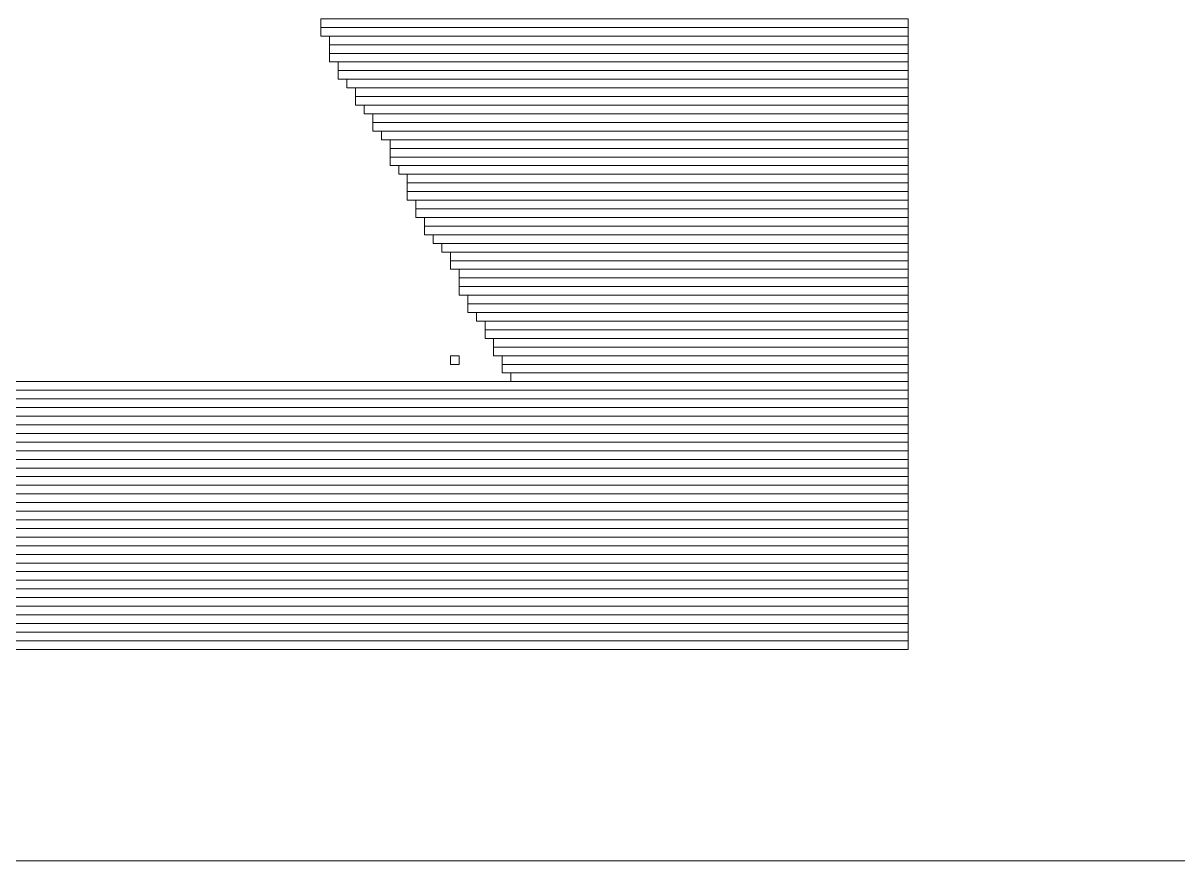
# Model space of a CAD drawing. Header units: millimetres. Extents: x -86 to 67, y -55 to 52.
# Drawn here: x -27.799 to -24.402, y -55.259 to -52.796 of the extents above; entities that cross this region are included whole.
import ezdxf

# ---------------------------------------------------------------- set-up
doc = ezdxf.new("R2010")
doc.units = ezdxf.units.MM
doc.header["$MEASUREMENT"] = 0
doc.layers.add('BG_OUTLINE', color=7, linetype='Continuous')
doc.layers.add('MA_PEN3', color=7, linetype='Continuous')

msp = doc.modelspace()

# ---------------------------------------------------------------- linework, layer by layer
at = {"layer": 'BG_OUTLINE', "color": 3, "lineweight": 9}
msp.add_open_spline([(-60.0926, 34.7331), (-60.0926, 34.7331), (63.7724, 34.7331), (63.7724, 34.7331), (63.7724, 34.7331), (64.585, 34.7336), (65.3646, 34.4113), (65.9396, 33.837), (65.9396, 33.837), (66.5146, 33.2627), (66.8379, 32.4797), (66.8384, 31.667), (66.8384, 31.667), (66.8384, 31.667), (66.8412, -52.28), (66.8412, -52.28), (66.8412, -52.28), (66.8412, -52.28), (66.8384, -52.1933), (66.8384, -52.1933), (66.8384, -52.1933), (66.8389, -53.006), (66.5166, -53.7856), (65.9424, -54.3606), (65.9424, -54.3606), (65.3681, -54.9356), (64.585, -55.2589), (63.7724, -55.2594), (63.7724, -55.2594), (63.7724, -55.2594), (-60.1869, -55.2594), (-60.1869, -55.2594), (-60.1869, -55.2594), (-60.1869, -55.2594), (-60.0853, -55.2518), (-60.0853, -55.2518), (-60.0853, -55.2518), (-60.8979, -55.2523), (-61.6775, -54.9299), (-62.2525, -54.3557), (-62.2525, -54.3557), (-62.8275, -53.7814), (-63.1508, -52.9984), (-63.1513, -52.1857), (-63.1513, -52.1857), (-63.1513, -52.1857), (-63.1587, 31.667), (-63.1587, 31.667), (-63.1587, 31.667), (-63.1592, 32.4797), (-62.8369, 33.2593), (-62.2626, 33.8343), (-62.2626, 33.8343), (-61.6883, 34.4093), (-60.9053, 34.7326), (-60.0926, 34.7331)], degree=3, knots=[0, 0, 0, 0, 0.071429, 0.071429, 0.071429, 0.071429, 0.142857, 0.142857, 0.142857, 0.142857, 0.214286, 0.214286, 0.214286, 0.214286, 0.285714, 0.285714, 0.285714, 0.285714, 0.357143, 0.357143, 0.357143, 0.357143, 0.428571, 0.428571, 0.428571, 0.428571, 0.5, 0.5, 0.5, 0.5, 0.571429, 0.571429, 0.571429, 0.571429, 0.642857, 0.642857, 0.642857, 0.642857, 0.714286, 0.714286, 0.714286, 0.714286, 0.785714, 0.785714, 0.785714, 0.785714, 0.857143, 0.857143, 0.857143, 0.857143, 0.928571, 0.928571, 0.928571, 0.928571, 1, 1, 1, 1], dxfattribs=at)
at = {"layer": 'MA_PEN3', "color": 5, "lineweight": 9}
for points in [[(-26.923, -52.8088), (-26.923, -52.8088), (-26.923, -52.7834), (-26.923, -52.7834), (-26.923, -52.7834), (-26.923, -52.7834), (-25.1958, -52.7834), (-25.1958, -52.7834), (-25.1958, -52.7834), (-25.1958, -52.7834), (-25.1958, -52.8088), (-25.1958, -52.8088), (-25.1958, -52.8088), (-25.1958, -52.8088), (-26.923, -52.8088), (-26.923, -52.8088)], [(-26.923, -52.8342), (-26.923, -52.8342), (-26.923, -52.8088), (-26.923, -52.8088), (-26.923, -52.8088), (-26.923, -52.8088), (-25.1958, -52.8088), (-25.1958, -52.8088), (-25.1958, -52.8088), (-25.1958, -52.8088), (-25.1958, -52.8342), (-25.1958, -52.8342), (-25.1958, -52.8342), (-25.1958, -52.8342), (-26.923, -52.8342), (-26.923, -52.8342)], [(-26.8976, -52.8596), (-26.8976, -52.8596), (-26.8976, -52.8342), (-26.8976, -52.8342), (-26.8976, -52.8342), (-26.8976, -52.8342), (-25.1958, -52.8342), (-25.1958, -52.8342), (-25.1958, -52.8342), (-25.1958, -52.8342), (-25.1958, -52.8596), (-25.1958, -52.8596), (-25.1958, -52.8596), (-25.1958, -52.8596), (-26.8976, -52.8596), (-26.8976, -52.8596)], [(-26.8976, -52.885), (-26.8976, -52.885), (-26.8976, -52.8596), (-26.8976, -52.8596), (-26.8976, -52.8596), (-26.8976, -52.8596), (-25.1958, -52.8596), (-25.1958, -52.8596), (-25.1958, -52.8596), (-25.1958, -52.8596), (-25.1958, -52.885), (-25.1958, -52.885), (-25.1958, -52.885), (-25.1958, -52.885), (-26.8976, -52.885), (-26.8976, -52.885)], [(-26.8976, -52.9104), (-26.8976, -52.9104), (-26.8976, -52.885), (-26.8976, -52.885), (-26.8976, -52.885), (-26.8976, -52.885), (-25.1958, -52.885), (-25.1958, -52.885), (-25.1958, -52.885), (-25.1958, -52.885), (-25.1958, -52.9104), (-25.1958, -52.9104), (-25.1958, -52.9104), (-25.1958, -52.9104), (-26.8976, -52.9104), (-26.8976, -52.9104)], [(-26.8722, -52.9358), (-26.8722, -52.9358), (-26.8722, -52.9104), (-26.8722, -52.9104), (-26.8722, -52.9104), (-26.8722, -52.9104), (-25.1958, -52.9104), (-25.1958, -52.9104), (-25.1958, -52.9104), (-25.1958, -52.9104), (-25.1958, -52.9358), (-25.1958, -52.9358), (-25.1958, -52.9358), (-25.1958, -52.9358), (-26.8722, -52.9358), (-26.8722, -52.9358)], [(-26.8722, -52.9612), (-26.8722, -52.9612), (-26.8722, -52.9358), (-26.8722, -52.9358), (-26.8722, -52.9358), (-26.8722, -52.9358), (-25.1958, -52.9358), (-25.1958, -52.9358), (-25.1958, -52.9358), (-25.1958, -52.9358), (-25.1958, -52.9612), (-25.1958, -52.9612), (-25.1958, -52.9612), (-25.1958, -52.9612), (-26.8722, -52.9612), (-26.8722, -52.9612)], [(-26.8468, -52.9866), (-26.8468, -52.9866), (-26.8468, -52.9612), (-26.8468, -52.9612), (-26.8468, -52.9612), (-26.8468, -52.9612), (-25.1958, -52.9612), (-25.1958, -52.9612), (-25.1958, -52.9612), (-25.1958, -52.9612), (-25.1958, -52.9866), (-25.1958, -52.9866), (-25.1958, -52.9866), (-25.1958, -52.9866), (-26.8468, -52.9866), (-26.8468, -52.9866)], [(-26.8214, -53.012), (-26.8214, -53.012), (-26.8214, -52.9866), (-26.8214, -52.9866), (-26.8214, -52.9866), (-26.8214, -52.9866), (-25.1958, -52.9866), (-25.1958, -52.9866), (-25.1958, -52.9866), (-25.1958, -52.9866), (-25.1958, -53.012), (-25.1958, -53.012), (-25.1958, -53.012), (-25.1958, -53.012), (-26.8214, -53.012), (-26.8214, -53.012)], [(-26.8214, -53.0374), (-26.8214, -53.0374), (-26.8214, -53.012), (-26.8214, -53.012), (-26.8214, -53.012), (-26.8214, -53.012), (-25.1958, -53.012), (-25.1958, -53.012), (-25.1958, -53.012), (-25.1958, -53.012), (-25.1958, -53.0374), (-25.1958, -53.0374), (-25.1958, -53.0374), (-25.1958, -53.0374), (-26.8214, -53.0374), (-26.8214, -53.0374)], [(-26.796, -53.0628), (-26.796, -53.0628), (-26.796, -53.0374), (-26.796, -53.0374), (-26.796, -53.0374), (-26.796, -53.0374), (-25.1958, -53.0374), (-25.1958, -53.0374), (-25.1958, -53.0374), (-25.1958, -53.0374), (-25.1958, -53.0628), (-25.1958, -53.0628), (-25.1958, -53.0628), (-25.1958, -53.0628), (-26.796, -53.0628), (-26.796, -53.0628)], [(-26.7706, -53.0882), (-26.7706, -53.0882), (-26.7706, -53.0628), (-26.7706, -53.0628), (-26.7706, -53.0628), (-26.7706, -53.0628), (-25.1958, -53.0628), (-25.1958, -53.0628), (-25.1958, -53.0628), (-25.1958, -53.0628), (-25.1958, -53.0882), (-25.1958, -53.0882), (-25.1958, -53.0882), (-25.1958, -53.0882), (-26.7706, -53.0882), (-26.7706, -53.0882)], [(-26.7706, -53.1136), (-26.7706, -53.1136), (-26.7706, -53.0882), (-26.7706, -53.0882), (-26.7706, -53.0882), (-26.7706, -53.0882), (-25.1958, -53.0882), (-25.1958, -53.0882), (-25.1958, -53.0882), (-25.1958, -53.0882), (-25.1958, -53.1136), (-25.1958, -53.1136), (-25.1958, -53.1136), (-25.1958, -53.1136), (-26.7706, -53.1136), (-26.7706, -53.1136)], [(-26.7452, -53.139), (-26.7452, -53.139), (-26.7452, -53.1136), (-26.7452, -53.1136), (-26.7452, -53.1136), (-26.7452, -53.1136), (-25.1958, -53.1136), (-25.1958, -53.1136), (-25.1958, -53.1136), (-25.1958, -53.1136), (-25.1958, -53.139), (-25.1958, -53.139), (-25.1958, -53.139), (-25.1958, -53.139), (-26.7452, -53.139), (-26.7452, -53.139)], [(-26.7198, -53.1644), (-26.7198, -53.1644), (-26.7198, -53.139), (-26.7198, -53.139), (-26.7198, -53.139), (-26.7198, -53.139), (-25.1958, -53.139), (-25.1958, -53.139), (-25.1958, -53.139), (-25.1958, -53.139), (-25.1958, -53.1644), (-25.1958, -53.1644), (-25.1958, -53.1644), (-25.1958, -53.1644), (-26.7198, -53.1644), (-26.7198, -53.1644)], [(-26.7198, -53.1898), (-26.7198, -53.1898), (-26.7198, -53.1644), (-26.7198, -53.1644), (-26.7198, -53.1644), (-26.7198, -53.1644), (-25.1958, -53.1644), (-25.1958, -53.1644), (-25.1958, -53.1644), (-25.1958, -53.1644), (-25.1958, -53.1898), (-25.1958, -53.1898), (-25.1958, -53.1898), (-25.1958, -53.1898), (-26.7198, -53.1898), (-26.7198, -53.1898)], [(-26.7198, -53.2152), (-26.7198, -53.2152), (-26.7198, -53.1898), (-26.7198, -53.1898), (-26.7198, -53.1898), (-26.7198, -53.1898), (-25.1958, -53.1898), (-25.1958, -53.1898), (-25.1958, -53.1898), (-25.1958, -53.1898), (-25.1958, -53.2152), (-25.1958, -53.2152), (-25.1958, -53.2152), (-25.1958, -53.2152), (-26.7198, -53.2152), (-26.7198, -53.2152)], [(-26.6944, -53.2406), (-26.6944, -53.2406), (-26.6944, -53.2152), (-26.6944, -53.2152), (-26.6944, -53.2152), (-26.6944, -53.2152), (-25.1958, -53.2152), (-25.1958, -53.2152), (-25.1958, -53.2152), (-25.1958, -53.2152), (-25.1958, -53.2406), (-25.1958, -53.2406), (-25.1958, -53.2406), (-25.1958, -53.2406), (-26.6944, -53.2406), (-26.6944, -53.2406)], [(-26.669, -53.266), (-26.669, -53.266), (-26.669, -53.2406), (-26.669, -53.2406), (-26.669, -53.2406), (-26.669, -53.2406), (-25.1958, -53.2406), (-25.1958, -53.2406), (-25.1958, -53.2406), (-25.1958, -53.2406), (-25.1958, -53.266), (-25.1958, -53.266), (-25.1958, -53.266), (-25.1958, -53.266), (-26.669, -53.266), (-26.669, -53.266)], [(-26.669, -53.2914), (-26.669, -53.2914), (-26.669, -53.266), (-26.669, -53.266), (-26.669, -53.266), (-26.669, -53.266), (-25.1958, -53.266), (-25.1958, -53.266), (-25.1958, -53.266), (-25.1958, -53.266), (-25.1958, -53.2914), (-25.1958, -53.2914), (-25.1958, -53.2914), (-25.1958, -53.2914), (-26.669, -53.2914), (-26.669, -53.2914)], [(-26.669, -53.3168), (-26.669, -53.3168), (-26.669, -53.2914), (-26.669, -53.2914), (-26.669, -53.2914), (-26.669, -53.2914), (-25.1958, -53.2914), (-25.1958, -53.2914), (-25.1958, -53.2914), (-25.1958, -53.2914), (-25.1958, -53.3168), (-25.1958, -53.3168), (-25.1958, -53.3168), (-25.1958, -53.3168), (-26.669, -53.3168), (-26.669, -53.3168)], [(-26.6436, -53.3422), (-26.6436, -53.3422), (-26.6436, -53.3168), (-26.6436, -53.3168), (-26.6436, -53.3168), (-26.6436, -53.3168), (-25.1958, -53.3168), (-25.1958, -53.3168), (-25.1958, -53.3168), (-25.1958, -53.3168), (-25.1958, -53.3422), (-25.1958, -53.3422), (-25.1958, -53.3422), (-25.1958, -53.3422), (-26.6436, -53.3422), (-26.6436, -53.3422)], [(-26.6436, -53.3676), (-26.6436, -53.3676), (-26.6436, -53.3422), (-26.6436, -53.3422), (-26.6436, -53.3422), (-26.6436, -53.3422), (-25.1958, -53.3422), (-25.1958, -53.3422), (-25.1958, -53.3422), (-25.1958, -53.3422), (-25.1958, -53.3676), (-25.1958, -53.3676), (-25.1958, -53.3676), (-25.1958, -53.3676), (-26.6436, -53.3676), (-26.6436, -53.3676)], [(-26.6182, -53.393), (-26.6182, -53.393), (-26.6182, -53.3676), (-26.6182, -53.3676), (-26.6182, -53.3676), (-26.6182, -53.3676), (-25.1958, -53.3676), (-25.1958, -53.3676), (-25.1958, -53.3676), (-25.1958, -53.3676), (-25.1958, -53.393), (-25.1958, -53.393), (-25.1958, -53.393), (-25.1958, -53.393), (-26.6182, -53.393), (-26.6182, -53.393)], [(-26.6182, -53.4184), (-26.6182, -53.4184), (-26.6182, -53.393), (-26.6182, -53.393), (-26.6182, -53.393), (-26.6182, -53.393), (-25.1958, -53.393), (-25.1958, -53.393), (-25.1958, -53.393), (-25.1958, -53.393), (-25.1958, -53.4184), (-25.1958, -53.4184), (-25.1958, -53.4184), (-25.1958, -53.4184), (-26.6182, -53.4184), (-26.6182, -53.4184)], [(-26.5928, -53.4438), (-26.5928, -53.4438), (-26.5928, -53.4184), (-26.5928, -53.4184), (-26.5928, -53.4184), (-26.5928, -53.4184), (-25.1958, -53.4184), (-25.1958, -53.4184), (-25.1958, -53.4184), (-25.1958, -53.4184), (-25.1958, -53.4438), (-25.1958, -53.4438), (-25.1958, -53.4438), (-25.1958, -53.4438), (-26.5928, -53.4438), (-26.5928, -53.4438)], [(-26.5674, -53.4692), (-26.5674, -53.4692), (-26.5674, -53.4438), (-26.5674, -53.4438), (-26.5674, -53.4438), (-26.5674, -53.4438), (-25.1958, -53.4438), (-25.1958, -53.4438), (-25.1958, -53.4438), (-25.1958, -53.4438), (-25.1958, -53.4692), (-25.1958, -53.4692), (-25.1958, -53.4692), (-25.1958, -53.4692), (-26.5674, -53.4692), (-26.5674, -53.4692)], [(-26.542, -53.4946), (-26.542, -53.4946), (-26.542, -53.4692), (-26.542, -53.4692), (-26.542, -53.4692), (-26.542, -53.4692), (-25.1958, -53.4692), (-25.1958, -53.4692), (-25.1958, -53.4692), (-25.1958, -53.4692), (-25.1958, -53.4946), (-25.1958, -53.4946), (-25.1958, -53.4946), (-25.1958, -53.4946), (-26.542, -53.4946), (-26.542, -53.4946)], [(-26.542, -53.52), (-26.542, -53.52), (-26.542, -53.4946), (-26.542, -53.4946), (-26.542, -53.4946), (-26.542, -53.4946), (-25.1958, -53.4946), (-25.1958, -53.4946), (-25.1958, -53.4946), (-25.1958, -53.4946), (-25.1958, -53.52), (-25.1958, -53.52), (-25.1958, -53.52), (-25.1958, -53.52), (-26.542, -53.52), (-26.542, -53.52)], [(-26.5166, -53.5454), (-26.5166, -53.5454), (-26.5166, -53.52), (-26.5166, -53.52), (-26.5166, -53.52), (-26.5166, -53.52), (-25.1958, -53.52), (-25.1958, -53.52), (-25.1958, -53.52), (-25.1958, -53.52), (-25.1958, -53.5454), (-25.1958, -53.5454), (-25.1958, -53.5454), (-25.1958, -53.5454), (-26.5166, -53.5454), (-26.5166, -53.5454)], [(-26.5166, -53.5708), (-26.5166, -53.5708), (-26.5166, -53.5454), (-26.5166, -53.5454), (-26.5166, -53.5454), (-26.5166, -53.5454), (-25.1958, -53.5454), (-25.1958, -53.5454), (-25.1958, -53.5454), (-25.1958, -53.5454), (-25.1958, -53.5708), (-25.1958, -53.5708), (-25.1958, -53.5708), (-25.1958, -53.5708), (-26.5166, -53.5708), (-26.5166, -53.5708)], [(-26.5166, -53.5962), (-26.5166, -53.5962), (-26.5166, -53.5708), (-26.5166, -53.5708), (-26.5166, -53.5708), (-26.5166, -53.5708), (-25.1958, -53.5708), (-25.1958, -53.5708), (-25.1958, -53.5708), (-25.1958, -53.5708), (-25.1958, -53.5962), (-25.1958, -53.5962), (-25.1958, -53.5962), (-25.1958, -53.5962), (-26.5166, -53.5962), (-26.5166, -53.5962)], [(-26.4912, -53.6216), (-26.4912, -53.6216), (-26.4912, -53.5962), (-26.4912, -53.5962), (-26.4912, -53.5962), (-26.4912, -53.5962), (-25.1958, -53.5962), (-25.1958, -53.5962), (-25.1958, -53.5962), (-25.1958, -53.5962), (-25.1958, -53.6216), (-25.1958, -53.6216), (-25.1958, -53.6216), (-25.1958, -53.6216), (-26.4912, -53.6216), (-26.4912, -53.6216)], [(-26.4912, -53.647), (-26.4912, -53.647), (-26.4912, -53.6216), (-26.4912, -53.6216), (-26.4912, -53.6216), (-26.4912, -53.6216), (-25.1958, -53.6216), (-25.1958, -53.6216), (-25.1958, -53.6216), (-25.1958, -53.6216), (-25.1958, -53.647), (-25.1958, -53.647), (-25.1958, -53.647), (-25.1958, -53.647), (-26.4912, -53.647), (-26.4912, -53.647)], [(-26.4658, -53.6724), (-26.4658, -53.6724), (-26.4658, -53.647), (-26.4658, -53.647), (-26.4658, -53.647), (-26.4658, -53.647), (-25.1958, -53.647), (-25.1958, -53.647), (-25.1958, -53.647), (-25.1958, -53.647), (-25.1958, -53.6724), (-25.1958, -53.6724), (-25.1958, -53.6724), (-25.1958, -53.6724), (-26.4658, -53.6724), (-26.4658, -53.6724)], [(-26.4404, -53.6978), (-26.4404, -53.6978), (-26.4404, -53.6724), (-26.4404, -53.6724), (-26.4404, -53.6724), (-26.4404, -53.6724), (-25.1958, -53.6724), (-25.1958, -53.6724), (-25.1958, -53.6724), (-25.1958, -53.6724), (-25.1958, -53.6978), (-25.1958, -53.6978), (-25.1958, -53.6978), (-25.1958, -53.6978), (-26.4404, -53.6978), (-26.4404, -53.6978)], [(-26.4404, -53.7232), (-26.4404, -53.7232), (-26.4404, -53.6978), (-26.4404, -53.6978), (-26.4404, -53.6978), (-26.4404, -53.6978), (-25.1958, -53.6978), (-25.1958, -53.6978), (-25.1958, -53.6978), (-25.1958, -53.6978), (-25.1958, -53.7232), (-25.1958, -53.7232), (-25.1958, -53.7232), (-25.1958, -53.7232), (-26.4404, -53.7232), (-26.4404, -53.7232)], [(-26.415, -53.7486), (-26.415, -53.7486), (-26.415, -53.7232), (-26.415, -53.7232), (-26.415, -53.7232), (-26.415, -53.7232), (-25.1958, -53.7232), (-25.1958, -53.7232), (-25.1958, -53.7232), (-25.1958, -53.7232), (-25.1958, -53.7486), (-25.1958, -53.7486), (-25.1958, -53.7486), (-25.1958, -53.7486), (-26.415, -53.7486), (-26.415, -53.7486)], [(-26.542, -53.7994), (-26.542, -53.7994), (-26.542, -53.774), (-26.542, -53.774), (-26.542, -53.774), (-26.542, -53.774), (-26.5166, -53.774), (-26.5166, -53.774), (-26.5166, -53.774), (-26.5166, -53.774), (-26.5166, -53.7994), (-26.5166, -53.7994), (-26.5166, -53.7994), (-26.5166, -53.7994), (-26.542, -53.7994), (-26.542, -53.7994)], [(-26.415, -53.774), (-26.415, -53.774), (-26.415, -53.7486), (-26.415, -53.7486), (-26.415, -53.7486), (-26.415, -53.7486), (-25.1958, -53.7486), (-25.1958, -53.7486), (-25.1958, -53.7486), (-25.1958, -53.7486), (-25.1958, -53.774), (-25.1958, -53.774), (-25.1958, -53.774), (-25.1958, -53.774), (-26.415, -53.774), (-26.415, -53.774)], [(-26.3896, -53.7994), (-26.3896, -53.7994), (-26.3896, -53.774), (-26.3896, -53.774), (-26.3896, -53.774), (-26.3896, -53.774), (-25.1958, -53.774), (-25.1958, -53.774), (-25.1958, -53.774), (-25.1958, -53.774), (-25.1958, -53.7994), (-25.1958, -53.7994), (-25.1958, -53.7994), (-25.1958, -53.7994), (-26.3896, -53.7994), (-26.3896, -53.7994)], [(-26.3896, -53.8248), (-26.3896, -53.8248), (-26.3896, -53.7994), (-26.3896, -53.7994), (-26.3896, -53.7994), (-26.3896, -53.7994), (-25.1958, -53.7994), (-25.1958, -53.7994), (-25.1958, -53.7994), (-25.1958, -53.7994), (-25.1958, -53.8248), (-25.1958, -53.8248), (-25.1958, -53.8248), (-25.1958, -53.8248), (-26.3896, -53.8248), (-26.3896, -53.8248)], [(-26.3642, -53.8502), (-26.3642, -53.8502), (-26.3642, -53.8248), (-26.3642, -53.8248), (-26.3642, -53.8248), (-26.3642, -53.8248), (-25.1958, -53.8248), (-25.1958, -53.8248), (-25.1958, -53.8248), (-25.1958, -53.8248), (-25.1958, -53.8502), (-25.1958, -53.8502), (-25.1958, -53.8502), (-25.1958, -53.8502), (-26.3642, -53.8502), (-26.3642, -53.8502)], [(-55.3964, -53.901), (-55.3964, -53.901), (-55.3964, -53.8756), (-55.3964, -53.8756), (-55.3964, -53.8756), (-55.3964, -53.8756), (-25.1958, -53.8756), (-25.1958, -53.8756), (-25.1958, -53.8756), (-25.1958, -53.8756), (-25.1958, -53.901), (-25.1958, -53.901), (-25.1958, -53.901), (-25.1958, -53.901), (-55.3964, -53.901), (-55.3964, -53.901)], [(-30.6568, -53.8756), (-30.6568, -53.8756), (-30.6568, -53.8502), (-30.6568, -53.8502), (-30.6568, -53.8502), (-30.6568, -53.8502), (-25.1958, -53.8502), (-25.1958, -53.8502), (-25.1958, -53.8502), (-25.1958, -53.8502), (-25.1958, -53.8756), (-25.1958, -53.8756), (-25.1958, -53.8756), (-25.1958, -53.8756), (-30.6568, -53.8756), (-30.6568, -53.8756)], [(-55.3964, -53.9264), (-55.3964, -53.9264), (-55.3964, -53.901), (-55.3964, -53.901), (-55.3964, -53.901), (-55.3964, -53.901), (-25.1958, -53.901), (-25.1958, -53.901), (-25.1958, -53.901), (-25.1958, -53.901), (-25.1958, -53.9264), (-25.1958, -53.9264), (-25.1958, -53.9264), (-25.1958, -53.9264), (-55.3964, -53.9264), (-55.3964, -53.9264)], [(-55.3964, -53.9518), (-55.3964, -53.9518), (-55.3964, -53.9264), (-55.3964, -53.9264), (-55.3964, -53.9264), (-55.3964, -53.9264), (-25.1958, -53.9264), (-25.1958, -53.9264), (-25.1958, -53.9264), (-25.1958, -53.9264), (-25.1958, -53.9518), (-25.1958, -53.9518), (-25.1958, -53.9518), (-25.1958, -53.9518), (-55.3964, -53.9518), (-55.3964, -53.9518)], [(-55.3964, -53.9772), (-55.3964, -53.9772), (-55.3964, -53.9518), (-55.3964, -53.9518), (-55.3964, -53.9518), (-55.3964, -53.9518), (-25.1958, -53.9518), (-25.1958, -53.9518), (-25.1958, -53.9518), (-25.1958, -53.9518), (-25.1958, -53.9772), (-25.1958, -53.9772), (-25.1958, -53.9772), (-25.1958, -53.9772), (-55.3964, -53.9772), (-55.3964, -53.9772)], [(-55.3964, -54.0026), (-55.3964, -54.0026), (-55.3964, -53.9772), (-55.3964, -53.9772), (-55.3964, -53.9772), (-55.3964, -53.9772), (-25.1958, -53.9772), (-25.1958, -53.9772), (-25.1958, -53.9772), (-25.1958, -53.9772), (-25.1958, -54.0026), (-25.1958, -54.0026), (-25.1958, -54.0026), (-25.1958, -54.0026), (-55.3964, -54.0026), (-55.3964, -54.0026)], [(-55.3964, -54.028), (-55.3964, -54.028), (-55.3964, -54.0026), (-55.3964, -54.0026), (-55.3964, -54.0026), (-55.3964, -54.0026), (-25.1958, -54.0026), (-25.1958, -54.0026), (-25.1958, -54.0026), (-25.1958, -54.0026), (-25.1958, -54.028), (-25.1958, -54.028), (-25.1958, -54.028), (-25.1958, -54.028), (-55.3964, -54.028), (-55.3964, -54.028)], [(-55.3964, -54.0534), (-55.3964, -54.0534), (-55.3964, -54.028), (-55.3964, -54.028), (-55.3964, -54.028), (-55.3964, -54.028), (-25.1958, -54.028), (-25.1958, -54.028), (-25.1958, -54.028), (-25.1958, -54.028), (-25.1958, -54.0534), (-25.1958, -54.0534), (-25.1958, -54.0534), (-25.1958, -54.0534), (-55.3964, -54.0534), (-55.3964, -54.0534)], [(-55.3964, -54.0788), (-55.3964, -54.0788), (-55.3964, -54.0534), (-55.3964, -54.0534), (-55.3964, -54.0534), (-55.3964, -54.0534), (-25.1958, -54.0534), (-25.1958, -54.0534), (-25.1958, -54.0534), (-25.1958, -54.0534), (-25.1958, -54.0788), (-25.1958, -54.0788), (-25.1958, -54.0788), (-25.1958, -54.0788), (-55.3964, -54.0788), (-55.3964, -54.0788)], [(-55.3964, -54.1042), (-55.3964, -54.1042), (-55.3964, -54.0788), (-55.3964, -54.0788), (-55.3964, -54.0788), (-55.3964, -54.0788), (-25.1958, -54.0788), (-25.1958, -54.0788), (-25.1958, -54.0788), (-25.1958, -54.0788), (-25.1958, -54.1042), (-25.1958, -54.1042), (-25.1958, -54.1042), (-25.1958, -54.1042), (-55.3964, -54.1042), (-55.3964, -54.1042)], [(-55.3964, -54.1296), (-55.3964, -54.1296), (-55.3964, -54.1042), (-55.3964, -54.1042), (-55.3964, -54.1042), (-55.3964, -54.1042), (-25.1958, -54.1042), (-25.1958, -54.1042), (-25.1958, -54.1042), (-25.1958, -54.1042), (-25.1958, -54.1296), (-25.1958, -54.1296), (-25.1958, -54.1296), (-25.1958, -54.1296), (-55.3964, -54.1296), (-55.3964, -54.1296)], [(-55.3964, -54.155), (-55.3964, -54.155), (-55.3964, -54.1296), (-55.3964, -54.1296), (-55.3964, -54.1296), (-55.3964, -54.1296), (-25.1958, -54.1296), (-25.1958, -54.1296), (-25.1958, -54.1296), (-25.1958, -54.1296), (-25.1958, -54.155), (-25.1958, -54.155), (-25.1958, -54.155), (-25.1958, -54.155), (-55.3964, -54.155), (-55.3964, -54.155)], [(-55.3964, -54.1804), (-55.3964, -54.1804), (-55.3964, -54.155), (-55.3964, -54.155), (-55.3964, -54.155), (-55.3964, -54.155), (-25.1958, -54.155), (-25.1958, -54.155), (-25.1958, -54.155), (-25.1958, -54.155), (-25.1958, -54.1804), (-25.1958, -54.1804), (-25.1958, -54.1804), (-25.1958, -54.1804), (-55.3964, -54.1804), (-55.3964, -54.1804)], [(-55.3964, -54.2058), (-55.3964, -54.2058), (-55.3964, -54.1804), (-55.3964, -54.1804), (-55.3964, -54.1804), (-55.3964, -54.1804), (-25.1958, -54.1804), (-25.1958, -54.1804), (-25.1958, -54.1804), (-25.1958, -54.1804), (-25.1958, -54.2058), (-25.1958, -54.2058), (-25.1958, -54.2058), (-25.1958, -54.2058), (-55.3964, -54.2058), (-55.3964, -54.2058)], [(-55.3964, -54.2312), (-55.3964, -54.2312), (-55.3964, -54.2058), (-55.3964, -54.2058), (-55.3964, -54.2058), (-55.3964, -54.2058), (-25.1958, -54.2058), (-25.1958, -54.2058), (-25.1958, -54.2058), (-25.1958, -54.2058), (-25.1958, -54.2312), (-25.1958, -54.2312), (-25.1958, -54.2312), (-25.1958, -54.2312), (-55.3964, -54.2312), (-55.3964, -54.2312)], [(-55.3964, -54.2566), (-55.3964, -54.2566), (-55.3964, -54.2312), (-55.3964, -54.2312), (-55.3964, -54.2312), (-55.3964, -54.2312), (-25.1958, -54.2312), (-25.1958, -54.2312), (-25.1958, -54.2312), (-25.1958, -54.2312), (-25.1958, -54.2566), (-25.1958, -54.2566), (-25.1958, -54.2566), (-25.1958, -54.2566), (-55.3964, -54.2566), (-55.3964, -54.2566)], [(-55.3964, -54.282), (-55.3964, -54.282), (-55.3964, -54.2566), (-55.3964, -54.2566), (-55.3964, -54.2566), (-55.3964, -54.2566), (-25.1958, -54.2566), (-25.1958, -54.2566), (-25.1958, -54.2566), (-25.1958, -54.2566), (-25.1958, -54.282), (-25.1958, -54.282), (-25.1958, -54.282), (-25.1958, -54.282), (-55.3964, -54.282), (-55.3964, -54.282)], [(-55.3964, -54.3074), (-55.3964, -54.3074), (-55.3964, -54.282), (-55.3964, -54.282), (-55.3964, -54.282), (-55.3964, -54.282), (-25.1958, -54.282), (-25.1958, -54.282), (-25.1958, -54.282), (-25.1958, -54.282), (-25.1958, -54.3074), (-25.1958, -54.3074), (-25.1958, -54.3074), (-25.1958, -54.3074), (-55.3964, -54.3074), (-55.3964, -54.3074)], [(-55.3964, -54.3328), (-55.3964, -54.3328), (-55.3964, -54.3074), (-55.3964, -54.3074), (-55.3964, -54.3074), (-55.3964, -54.3074), (-25.1958, -54.3074), (-25.1958, -54.3074), (-25.1958, -54.3074), (-25.1958, -54.3074), (-25.1958, -54.3328), (-25.1958, -54.3328), (-25.1958, -54.3328), (-25.1958, -54.3328), (-55.3964, -54.3328), (-55.3964, -54.3328)], [(-55.3964, -54.3582), (-55.3964, -54.3582), (-55.3964, -54.3328), (-55.3964, -54.3328), (-55.3964, -54.3328), (-55.3964, -54.3328), (-25.1958, -54.3328), (-25.1958, -54.3328), (-25.1958, -54.3328), (-25.1958, -54.3328), (-25.1958, -54.3582), (-25.1958, -54.3582), (-25.1958, -54.3582), (-25.1958, -54.3582), (-55.3964, -54.3582), (-55.3964, -54.3582)], [(-55.3964, -54.3836), (-55.3964, -54.3836), (-55.3964, -54.3582), (-55.3964, -54.3582), (-55.3964, -54.3582), (-55.3964, -54.3582), (-25.1958, -54.3582), (-25.1958, -54.3582), (-25.1958, -54.3582), (-25.1958, -54.3582), (-25.1958, -54.3836), (-25.1958, -54.3836), (-25.1958, -54.3836), (-25.1958, -54.3836), (-55.3964, -54.3836), (-55.3964, -54.3836)], [(-55.3964, -54.409), (-55.3964, -54.409), (-55.3964, -54.3836), (-55.3964, -54.3836), (-55.3964, -54.3836), (-55.3964, -54.3836), (-25.1958, -54.3836), (-25.1958, -54.3836), (-25.1958, -54.3836), (-25.1958, -54.3836), (-25.1958, -54.409), (-25.1958, -54.409), (-25.1958, -54.409), (-25.1958, -54.409), (-55.3964, -54.409), (-55.3964, -54.409)], [(-55.3964, -54.4344), (-55.3964, -54.4344), (-55.3964, -54.409), (-55.3964, -54.409), (-55.3964, -54.409), (-55.3964, -54.409), (-25.1958, -54.409), (-25.1958, -54.409), (-25.1958, -54.409), (-25.1958, -54.409), (-25.1958, -54.4344), (-25.1958, -54.4344), (-25.1958, -54.4344), (-25.1958, -54.4344), (-55.3964, -54.4344), (-55.3964, -54.4344)], [(-55.3964, -54.4598), (-55.3964, -54.4598), (-55.3964, -54.4344), (-55.3964, -54.4344), (-55.3964, -54.4344), (-55.3964, -54.4344), (-25.1958, -54.4344), (-25.1958, -54.4344), (-25.1958, -54.4344), (-25.1958, -54.4344), (-25.1958, -54.4598), (-25.1958, -54.4598), (-25.1958, -54.4598), (-25.1958, -54.4598), (-55.3964, -54.4598), (-55.3964, -54.4598)], [(-55.3964, -54.4852), (-55.3964, -54.4852), (-55.3964, -54.4598), (-55.3964, -54.4598), (-55.3964, -54.4598), (-55.3964, -54.4598), (-25.1958, -54.4598), (-25.1958, -54.4598), (-25.1958, -54.4598), (-25.1958, -54.4598), (-25.1958, -54.4852), (-25.1958, -54.4852), (-25.1958, -54.4852), (-25.1958, -54.4852), (-55.3964, -54.4852), (-55.3964, -54.4852)], [(-55.3964, -54.5106), (-55.3964, -54.5106), (-55.3964, -54.4852), (-55.3964, -54.4852), (-55.3964, -54.4852), (-55.3964, -54.4852), (-25.1958, -54.4852), (-25.1958, -54.4852), (-25.1958, -54.4852), (-25.1958, -54.4852), (-25.1958, -54.5106), (-25.1958, -54.5106), (-25.1958, -54.5106), (-25.1958, -54.5106), (-55.3964, -54.5106), (-55.3964, -54.5106)], [(-55.3964, -54.536), (-55.3964, -54.536), (-55.3964, -54.5106), (-55.3964, -54.5106), (-55.3964, -54.5106), (-55.3964, -54.5106), (-25.1958, -54.5106), (-25.1958, -54.5106), (-25.1958, -54.5106), (-25.1958, -54.5106), (-25.1958, -54.536), (-25.1958, -54.536), (-25.1958, -54.536), (-25.1958, -54.536), (-55.3964, -54.536), (-55.3964, -54.536)], [(-55.3964, -54.5614), (-55.3964, -54.5614), (-55.3964, -54.536), (-55.3964, -54.536), (-55.3964, -54.536), (-55.3964, -54.536), (-25.1958, -54.536), (-25.1958, -54.536), (-25.1958, -54.536), (-25.1958, -54.536), (-25.1958, -54.5614), (-25.1958, -54.5614), (-25.1958, -54.5614), (-25.1958, -54.5614), (-55.3964, -54.5614), (-55.3964, -54.5614)], [(-55.3964, -54.5868), (-55.3964, -54.5868), (-55.3964, -54.5614), (-55.3964, -54.5614), (-55.3964, -54.5614), (-55.3964, -54.5614), (-25.1958, -54.5614), (-25.1958, -54.5614), (-25.1958, -54.5614), (-25.1958, -54.5614), (-25.1958, -54.5868), (-25.1958, -54.5868), (-25.1958, -54.5868), (-25.1958, -54.5868), (-55.3964, -54.5868), (-55.3964, -54.5868)], [(-55.3964, -54.6122), (-55.3964, -54.6122), (-55.3964, -54.5868), (-55.3964, -54.5868), (-55.3964, -54.5868), (-55.3964, -54.5868), (-25.1958, -54.5868), (-25.1958, -54.5868), (-25.1958, -54.5868), (-25.1958, -54.5868), (-25.1958, -54.6122), (-25.1958, -54.6122), (-25.1958, -54.6122), (-25.1958, -54.6122), (-55.3964, -54.6122), (-55.3964, -54.6122)], [(-55.3964, -54.6376), (-55.3964, -54.6376), (-55.3964, -54.6122), (-55.3964, -54.6122), (-55.3964, -54.6122), (-55.3964, -54.6122), (-25.1958, -54.6122), (-25.1958, -54.6122), (-25.1958, -54.6122), (-25.1958, -54.6122), (-25.1958, -54.6376), (-25.1958, -54.6376), (-25.1958, -54.6376), (-25.1958, -54.6376), (-55.3964, -54.6376), (-55.3964, -54.6376)]]:
    msp.add_open_spline(points, degree=3, knots=[0, 0, 0, 0, 0.25, 0.25, 0.25, 0.25, 0.5, 0.5, 0.5, 0.5, 0.75, 0.75, 0.75, 0.75, 1, 1, 1, 1], dxfattribs=at)

doc.saveas('drawing.dxf')
